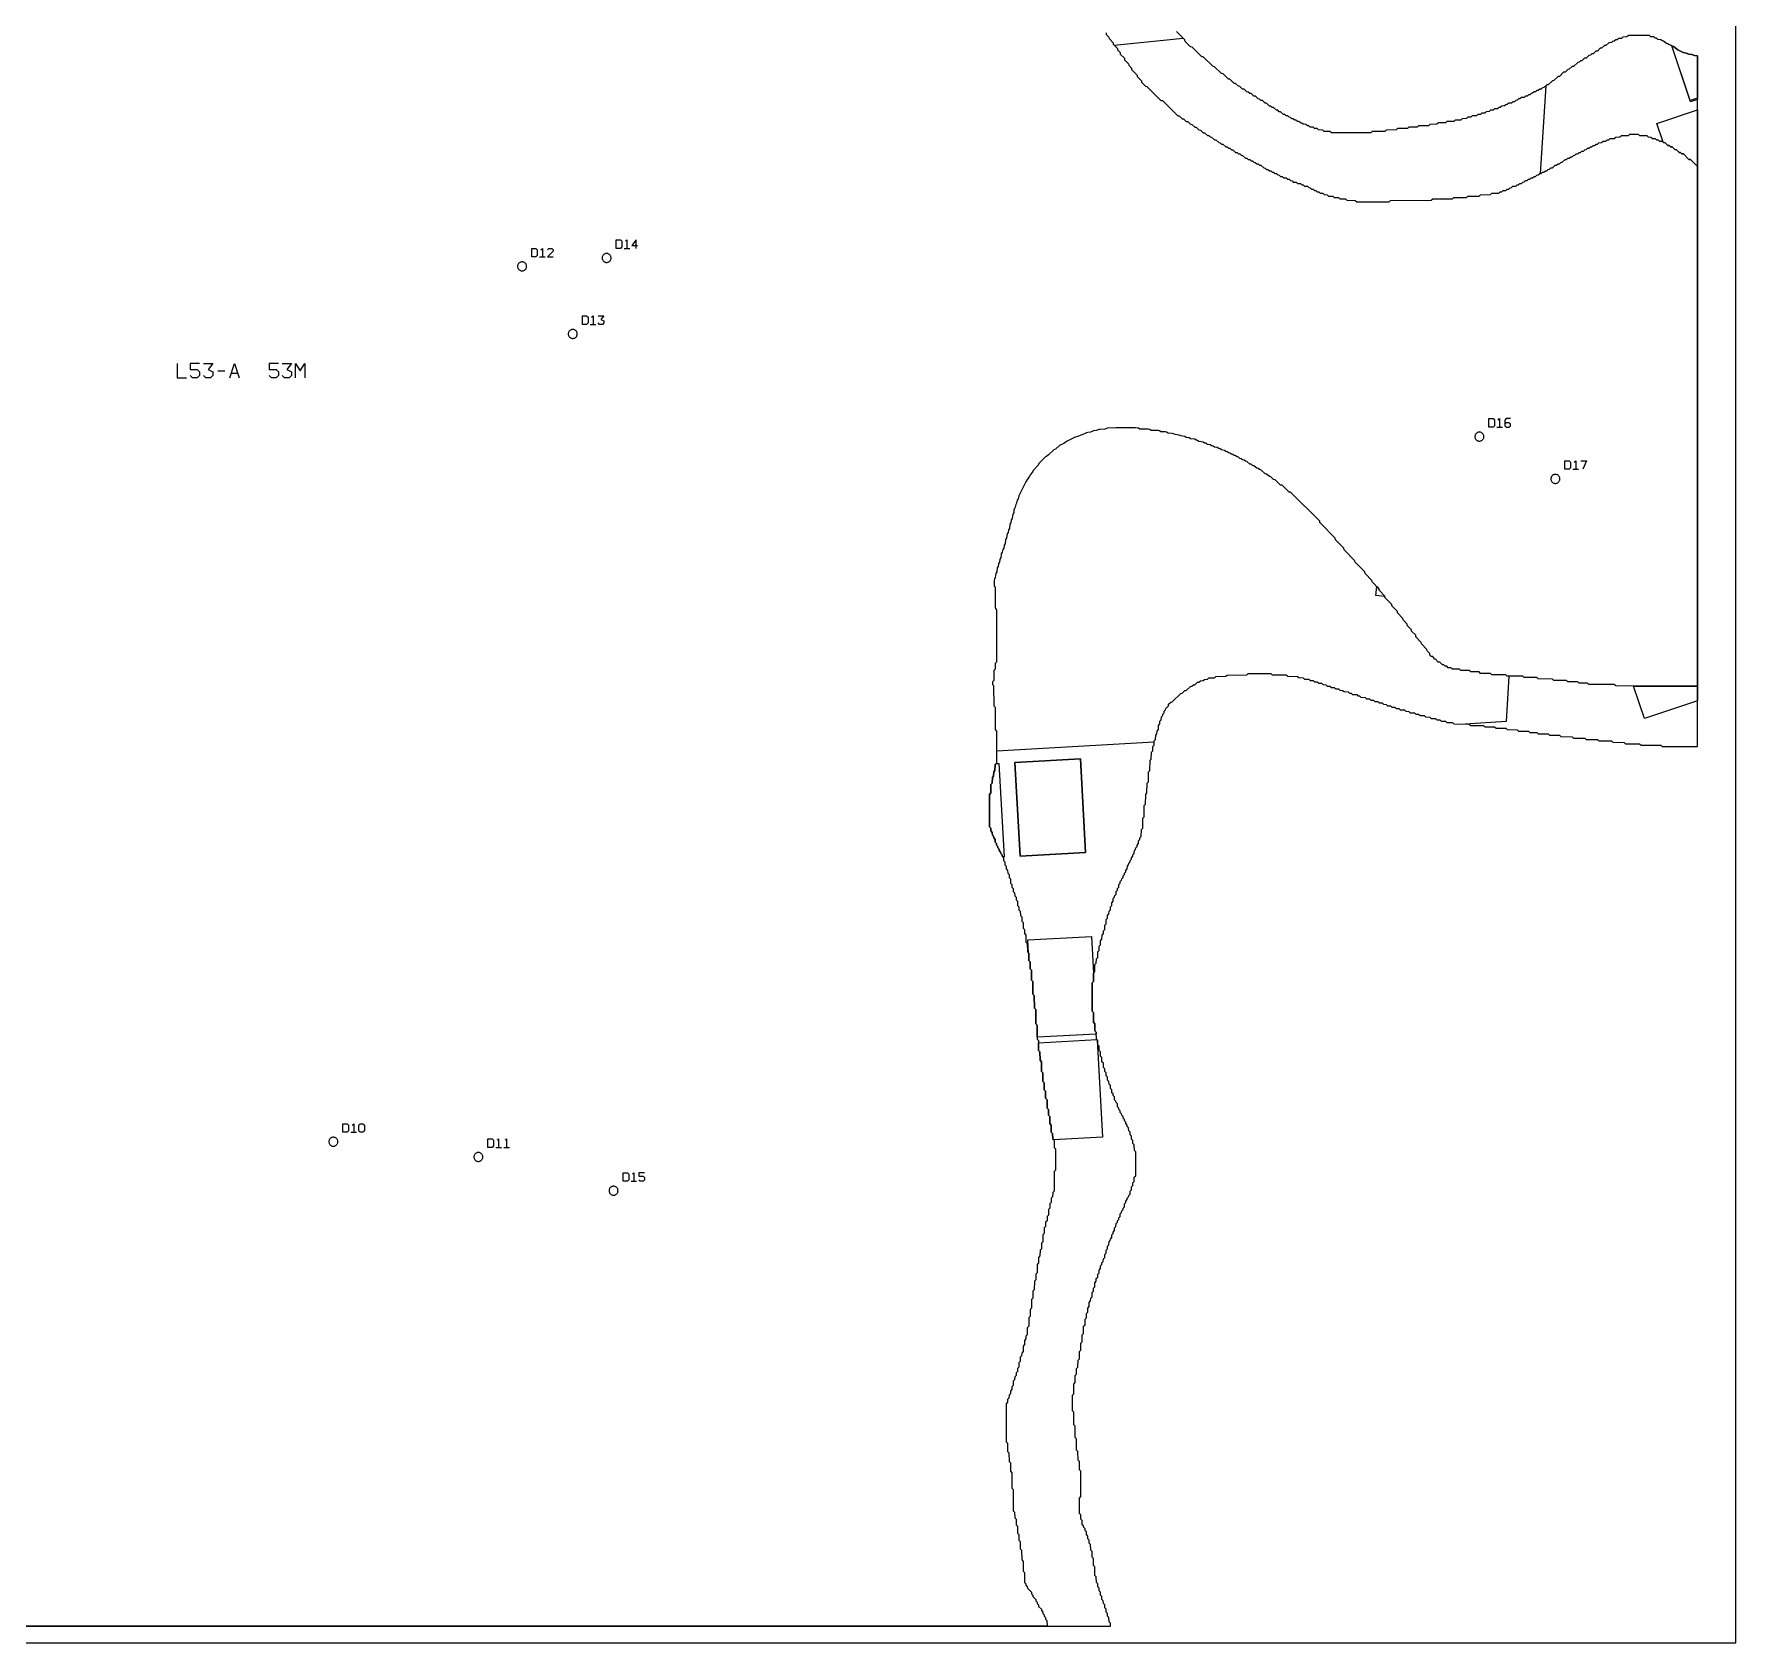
# Model space of a CAD drawing. Header units: millimetres. Extents: x 0 to 1219, y 0 to 1240.
# Drawn here: x 615 to 1219, y 0 to 572 of the extents above; entities that cross this region are included whole.
import ezdxf

# ---------------------------------------------------------------- set-up
doc = ezdxf.new("R2010")
doc.units = ezdxf.units.MM
for name, color, linetype in [('CUT_DOWEL_3.2', 2, 'Continuous'), ('CUT_OUTER', 1, 'Continuous'), ('CUT_SOCKET_BLDG', 4, 'Continuous'), ('ENGRAVE_BLDG_BOX', 5, 'Continuous'), ('ENGRAVE_BLDG_FOOTPRINT', 8, 'Continuous'), ('ENGRAVE_NEXT', 3, 'Continuous'), ('ENGRAVE_SITE_BOUNDARY', 6, 'Continuous'), ('ENGRAVE_TEXT', 2, 'Continuous'), ('SHEET_EDGE', 7, 'Continuous')]:
    doc.layers.add(name, color=color, linetype=linetype)

msp = doc.modelspace()

# ---------------------------------------------------------------- linework, layer by layer
at = {"layer": 'CUT_DOWEL_3.2'}
for points in [[(789.71, 489.07), (789.69, 489.28), (789.65, 489.48), (789.58, 489.68), (789.49, 489.87), (789.38, 490.04), (789.24, 490.2), (789.08, 490.34), (788.91, 490.45), (788.72, 490.55), (788.52, 490.61), (788.32, 490.65), (788.11, 490.67), (787.9, 490.65), (787.69, 490.61), (787.49, 490.55), (787.31, 490.45), (787.13, 490.34), (786.98, 490.2), (786.84, 490.04), (786.72, 489.87), (786.63, 489.68), (786.56, 489.48), (786.52, 489.28), (786.51, 489.07), (786.52, 488.86), (786.56, 488.65), (786.63, 488.46), (786.72, 488.27), (786.84, 488.09), (786.98, 487.94), (787.13, 487.8), (787.31, 487.68), (787.49, 487.59), (787.69, 487.52), (787.9, 487.48), (788.11, 487.47), (788.32, 487.48), (788.52, 487.52), (788.72, 487.59), (788.91, 487.68), (789.08, 487.8), (789.24, 487.94), (789.38, 488.09), (789.49, 488.27), (789.58, 488.46), (789.65, 488.65), (789.69, 488.86), (789.71, 489.07)], [(819.71, 492.07), (819.69, 492.28), (819.65, 492.48), (819.58, 492.68), (819.49, 492.87), (819.38, 493.04), (819.24, 493.2), (819.08, 493.34), (818.91, 493.45), (818.72, 493.55), (818.52, 493.61), (818.32, 493.65), (818.11, 493.67), (817.9, 493.65), (817.69, 493.61), (817.49, 493.55), (817.31, 493.45), (817.13, 493.34), (816.98, 493.2), (816.84, 493.04), (816.72, 492.87), (816.63, 492.68), (816.56, 492.48), (816.52, 492.28), (816.51, 492.07), (816.52, 491.86), (816.56, 491.65), (816.63, 491.46), (816.72, 491.27), (816.84, 491.09), (816.98, 490.94), (817.13, 490.8), (817.31, 490.68), (817.49, 490.59), (817.69, 490.52), (817.9, 490.48), (818.11, 490.47), (818.32, 490.48), (818.52, 490.52), (818.72, 490.59), (818.91, 490.68), (819.08, 490.8), (819.24, 490.94), (819.38, 491.09), (819.49, 491.27), (819.58, 491.46), (819.65, 491.65), (819.69, 491.86), (819.71, 492.07)], [(807.71, 465.07), (807.69, 465.28), (807.65, 465.48), (807.58, 465.68), (807.49, 465.87), (807.38, 466.04), (807.24, 466.2), (807.08, 466.34), (806.91, 466.45), (806.72, 466.55), (806.52, 466.61), (806.32, 466.65), (806.11, 466.67), (805.9, 466.65), (805.69, 466.61), (805.49, 466.55), (805.31, 466.45), (805.13, 466.34), (804.98, 466.2), (804.84, 466.04), (804.72, 465.87), (804.63, 465.68), (804.56, 465.48), (804.52, 465.28), (804.51, 465.07), (804.52, 464.86), (804.56, 464.65), (804.63, 464.46), (804.72, 464.27), (804.84, 464.09), (804.98, 463.94), (805.13, 463.8), (805.31, 463.68), (805.49, 463.59), (805.69, 463.52), (805.9, 463.48), (806.11, 463.47), (806.32, 463.48), (806.52, 463.52), (806.72, 463.59), (806.91, 463.68), (807.08, 463.8), (807.24, 463.94), (807.38, 464.09), (807.49, 464.27), (807.58, 464.46), (807.65, 464.65), (807.69, 464.86), (807.71, 465.07)], [(1129.68, 428.58), (1129.66, 428.79), (1129.62, 429), (1129.55, 429.19), (1129.46, 429.38), (1129.34, 429.56), (1129.21, 429.71), (1129.05, 429.85), (1128.88, 429.97), (1128.69, 430.06), (1128.49, 430.13), (1128.28, 430.17), (1128.08, 430.18), (1127.87, 430.17), (1127.66, 430.13), (1127.46, 430.06), (1127.28, 429.97), (1127.1, 429.85), (1126.94, 429.71), (1126.81, 429.56), (1126.69, 429.38), (1126.6, 429.19), (1126.53, 429), (1126.49, 428.79), (1126.48, 428.58), (1126.49, 428.37), (1126.53, 428.17), (1126.6, 427.97), (1126.69, 427.78), (1126.81, 427.61), (1126.94, 427.45), (1127.1, 427.31), (1127.28, 427.2), (1127.46, 427.1), (1127.66, 427.04), (1127.87, 426.99), (1128.08, 426.98), (1128.28, 426.99), (1128.49, 427.04), (1128.69, 427.1), (1128.88, 427.2), (1129.05, 427.31), (1129.21, 427.45), (1129.34, 427.61), (1129.46, 427.78), (1129.55, 427.97), (1129.62, 428.17), (1129.66, 428.37), (1129.68, 428.58)], [(1156.68, 413.58), (1156.66, 413.79), (1156.62, 414), (1156.55, 414.19), (1156.46, 414.38), (1156.34, 414.56), (1156.21, 414.71), (1156.05, 414.85), (1155.88, 414.97), (1155.69, 415.06), (1155.49, 415.13), (1155.28, 415.17), (1155.08, 415.18), (1154.87, 415.17), (1154.66, 415.13), (1154.46, 415.06), (1154.28, 414.97), (1154.1, 414.85), (1153.94, 414.71), (1153.81, 414.56), (1153.69, 414.38), (1153.6, 414.19), (1153.53, 414), (1153.49, 413.79), (1153.48, 413.58), (1153.49, 413.37), (1153.53, 413.17), (1153.6, 412.97), (1153.69, 412.78), (1153.81, 412.61), (1153.94, 412.45), (1154.1, 412.31), (1154.28, 412.2), (1154.46, 412.1), (1154.66, 412.04), (1154.87, 411.99), (1155.08, 411.98), (1155.28, 411.99), (1155.49, 412.04), (1155.69, 412.1), (1155.88, 412.2), (1156.05, 412.31), (1156.21, 412.45), (1156.34, 412.61), (1156.46, 412.78), (1156.55, 412.97), (1156.62, 413.17), (1156.66, 413.37), (1156.68, 413.58)], [(722.69, 178.09), (722.67, 178.3), (722.63, 178.5), (722.56, 178.7), (722.47, 178.89), (722.35, 179.06), (722.22, 179.22), (722.06, 179.36), (721.89, 179.47), (721.7, 179.57), (721.5, 179.63), (721.29, 179.67), (721.09, 179.69), (720.88, 179.67), (720.67, 179.63), (720.47, 179.57), (720.29, 179.47), (720.11, 179.36), (719.95, 179.22), (719.82, 179.06), (719.7, 178.89), (719.61, 178.7), (719.54, 178.5), (719.5, 178.3), (719.49, 178.09), (719.5, 177.88), (719.54, 177.67), (719.61, 177.48), (719.7, 177.29), (719.82, 177.11), (719.95, 176.96), (720.11, 176.82), (720.29, 176.7), (720.47, 176.61), (720.67, 176.54), (720.88, 176.5), (721.09, 176.49), (721.29, 176.5), (721.5, 176.54), (721.7, 176.61), (721.89, 176.7), (722.06, 176.82), (722.22, 176.96), (722.35, 177.11), (722.47, 177.29), (722.56, 177.48), (722.63, 177.67), (722.67, 177.88), (722.69, 178.09)], [(774.18, 172.68), (774.16, 172.89), (774.12, 173.1), (774.06, 173.3), (773.96, 173.48), (773.85, 173.66), (773.71, 173.81), (773.55, 173.95), (773.38, 174.07), (773.19, 174.16), (772.99, 174.23), (772.79, 174.27), (772.58, 174.28), (772.37, 174.27), (772.16, 174.23), (771.97, 174.16), (771.78, 174.07), (771.6, 173.95), (771.45, 173.81), (771.31, 173.66), (771.19, 173.48), (771.1, 173.3), (771.03, 173.1), (770.99, 172.89), (770.98, 172.68), (770.99, 172.47), (771.03, 172.27), (771.1, 172.07), (771.19, 171.88), (771.31, 171.71), (771.45, 171.55), (771.6, 171.41), (771.78, 171.3), (771.97, 171.2), (772.16, 171.14), (772.37, 171.1), (772.58, 171.08), (772.79, 171.1), (772.99, 171.14), (773.19, 171.2), (773.38, 171.3), (773.55, 171.41), (773.71, 171.55), (773.85, 171.71), (773.96, 171.88), (774.06, 172.07), (774.12, 172.27), (774.16, 172.47), (774.18, 172.68)], [(822.18, 160.68), (822.16, 160.89), (822.12, 161.1), (822.06, 161.3), (821.96, 161.48), (821.85, 161.66), (821.71, 161.81), (821.55, 161.95), (821.38, 162.07), (821.19, 162.16), (820.99, 162.23), (820.79, 162.27), (820.58, 162.28), (820.37, 162.27), (820.16, 162.23), (819.97, 162.16), (819.78, 162.07), (819.6, 161.95), (819.45, 161.81), (819.31, 161.66), (819.19, 161.48), (819.1, 161.3), (819.03, 161.1), (818.99, 160.89), (818.98, 160.68), (818.99, 160.47), (819.03, 160.27), (819.1, 160.07), (819.19, 159.88), (819.31, 159.71), (819.45, 159.55), (819.6, 159.41), (819.78, 159.3), (819.97, 159.2), (820.16, 159.14), (820.37, 159.1), (820.58, 159.08), (820.79, 159.1), (820.99, 159.14), (821.19, 159.2), (821.38, 159.3), (821.55, 159.41), (821.71, 159.55), (821.85, 159.71), (821.96, 159.88), (822.06, 160.07), (822.12, 160.27), (822.16, 160.47), (822.18, 160.68)]]:
    msp.add_lwpolyline(points, close=True, dxfattribs=at)
at = {"layer": 'CUT_OUTER'}
msp.add_lwpolyline([(6, 6), (997.05, 6), (997.03, 7), (996.55, 7.5), (996.52, 9), (996.04, 9.5), (996.02, 10.5), (995.54, 11), (995.52, 12), (995.04, 12.5), (995.02, 13.5), (994.54, 14), (994.52, 15), (994.04, 15.5), (994.02, 16.5), (993.54, 17), (993.52, 18), (993.04, 18.5), (993.02, 19.5), (992.55, 20), (992.52, 21), (992.05, 21.5), (992.02, 23.5), (991.55, 24), (991.52, 27), (991.04, 27.5), (991.02, 30), (990.54, 30.5), (990.52, 32.5), (990.04, 33), (990.02, 35), (989.54, 35.5), (989.52, 36.5), (989.04, 37), (989.02, 38), (988.54, 38.5), (988.52, 39.5), (988.04, 40), (988.03, 40.5), (987.55, 41), (987.5, 41.56), (987.05, 42), (987.03, 43.5), (986.55, 44), (986.53, 45.5), (986.06, 46), (986.05, 51.5), (986.52, 52), (986.52, 61), (986.04, 61.5), (986.02, 64.5), (985.54, 65), (985.52, 68), (985.05, 68.5), (985.02, 72.5), (984.54, 73), (984.52, 77), (984.05, 77.5), (984.02, 82), (983.55, 82.5), (983.55, 88), (984.02, 88.5), (984.05, 92), (984.52, 92.5), (984.54, 95), (985.02, 95.5), (985.04, 97.5), (985.52, 98), (985.54, 100.5), (986.02, 101), (986.04, 103.5), (986.52, 104), (986.54, 106.5), (987.02, 107), (987.04, 109.5), (987.52, 110), (987.54, 112.5), (988.02, 113), (988.04, 115), (988.52, 115.5), (988.54, 117), (989.02, 117.5), (989.04, 119), (989.52, 119.5), (989.54, 121), (990.02, 121.5), (990.04, 122.5), (990.52, 123), (990.54, 124.5), (991.02, 125), (991.04, 126), (991.52, 126.5), (991.54, 128), (992.02, 128.5), (992.04, 129.5), (992.52, 130), (992.54, 131), (993.02, 131.5), (993.04, 132.5), (993.52, 133), (993.54, 134), (994, 134.46), (994.04, 135), (994.52, 135.5), (994.54, 136.5), (995.02, 137), (995.04, 138), (995.52, 138.5), (995.54, 139.5), (996.02, 140), (996.04, 141), (996.52, 141.5), (996.54, 142.5), (997, 142.96), (997.04, 143.5), (997.52, 144), (997.54, 145), (998, 145.46), (998.04, 146), (998.52, 146.5), (998.54, 147.5), (999.02, 148), (999.04, 149), (999.5, 149.46), (999.54, 150), (1000.02, 150.5), (1000.04, 151), (1000.52, 151.5), (1000.54, 152.5), (1001, 152.96), (1001.04, 153.5), (1001.52, 154), (1001.54, 154.5), (1002.02, 155), (1002.04, 156), (1002.5, 156.46), (1002.54, 157), (1003.02, 157.5), (1003.04, 158), (1003.52, 158.5), (1003.53, 159), (1004.02, 159.5), (1004.04, 160.5), (1004.52, 161), (1004.54, 162), (1005.02, 162.5), (1005.03, 163.5), (1005.52, 164), (1005.53, 165.5), (1006.02, 166), (1006.02, 174.5), (1005.54, 175), (1005.52, 177), (1005.04, 177.5), (1005.02, 178.5), (1004.54, 179), (1004.52, 180), (1004.04, 180.5), (1004.02, 181.5), (1003.54, 182), (1003.52, 183), (1003.04, 183.5), (1003.02, 184), (1002.54, 184.5), (1002.52, 185), (1002.04, 185.5), (1002.03, 186), (1001.54, 186.5), (1001.53, 187), (1001.04, 187.5), (1001.03, 188), (1000.55, 188.5), (1000.53, 189), (1000.05, 189.5), (1000, 190.05), (999.55, 190.5), (999.53, 191.5), (999.05, 192), (999, 192.55), (998.55, 193), (998.53, 194), (998.05, 194.5), (998, 195.05), (997.55, 195.5), (997.53, 196.5), (997.05, 197), (997.03, 198), (996.55, 198.5), (996.53, 199.5), (996.05, 200), (996.03, 201), (995.55, 201.5), (995.53, 202.5), (995.05, 203), (995.03, 204), (994.55, 204.5), (994.53, 206), (994.05, 206.5), (994.03, 208), (993.55, 208.5), (993.53, 210), (993.05, 210.5), (993.03, 212), (992.55, 212.5), (992.53, 214), (992.06, 214.5), (992.03, 217), (991.55, 217.5), (991.53, 220), (991.06, 220.5), (991.03, 224), (990.56, 224.5), (990.56, 234.5), (991.03, 235), (991.06, 238), (991.53, 238.5), (991.56, 241), (992.03, 241.5), (992.05, 243), (992.53, 243.5), (992.56, 245.5), (993.03, 246), (993.05, 247.5), (993.53, 248), (993.55, 249.5), (994.03, 250), (994.06, 251.5), (994.53, 252), (994.55, 253), (995.03, 253.5), (995.06, 255), (995.53, 255.5), (995.56, 257), (996.03, 257.5), (996.06, 258.5), (996.53, 259), (996.56, 260), (997.03, 260.5), (997.06, 261.5), (997.53, 262), (997.56, 263), (998.03, 263.5), (998.06, 264.5), (998.5, 264.94), (998.55, 265.5), (999.03, 266), (999.06, 267), (999.5, 267.44), (999.55, 268), (1000.03, 268.5), (1000.06, 269.5), (1000.5, 269.94), (1000.55, 270.5), (1001.03, 271), (1001.05, 271.5), (1001.53, 272), (1001.55, 272.5), (1002.03, 273), (1002.05, 273.5), (1002.53, 274), (1002.55, 274.5), (1003.03, 275), (1003.06, 276), (1003.5, 276.45), (1003.55, 277), (1004.03, 277.5), (1004.05, 278), (1004.53, 278.5), (1004.55, 279), (1005.03, 279.5), (1005.05, 280), (1005.53, 280.5), (1005.55, 281.5), (1006, 281.95), (1006.05, 282.5), (1006.53, 283), (1006.54, 283.5), (1007.03, 284), (1007.05, 285), (1007.5, 285.45), (1007.54, 286), (1008.02, 286.5), (1008.05, 289), (1008.52, 289.5), (1008.56, 293), (1009.03, 293.5), (1009.07, 297.5), (1009.53, 298), (1009.57, 301.5), (1010.03, 302), (1010.08, 305.5), (1010.54, 306), (1010.59, 309.5), (1011.04, 310), (1011.1, 313.5), (1011.55, 314), (1011.61, 316.5), (1012.05, 317), (1012.11, 318.5), (1012.56, 319), (1012.62, 320.5), (1013.06, 321), (1013.13, 322.5), (1013.57, 323), (1013.62, 324), (1014.07, 324.5), (1014.14, 326), (1014.58, 326.5), (1014.65, 327.5), (1015.08, 328), (1015.17, 329), (1015.6, 329.5), (1015.66, 330), (1016.1, 330.5), (1016.17, 331), (1016.61, 331.5), (1016.69, 332), (1017.62, 333), (1017.71, 333.5), (1018.5, 334.3), (1019, 334.39), (1019.13, 334.5), (1022, 337.33), (1022.5, 337.4), (1023.5, 338.34), (1024, 338.41), (1025.5, 339.83), (1026, 339.9), (1026.5, 340.35), (1027, 340.41), (1028, 341.32), (1028.5, 341.4), (1029, 341.82), (1030, 341.91), (1030.5, 342.34), (1031.5, 342.42), (1032, 342.84), (1034, 342.93), (1034.5, 343.35), (1038, 343.44), (1038.5, 343.87), (1045.5, 343.95), (1046, 344.39), (1046.5, 344.42), (1054, 344.41), (1054.5, 343.96), (1059.5, 343.92), (1060, 343.46), (1063.5, 343.42), (1064, 342.96), (1065.5, 342.93), (1066, 342.46), (1067.5, 342.43), (1068, 341.96), (1069, 341.93), (1069.5, 341.47), (1070.5, 341.44), (1071, 340.97), (1072, 340.94), (1072.5, 340.47), (1073.5, 340.44), (1074, 339.97), (1075, 339.95), (1075.5, 339.47), (1076.5, 339.45), (1077, 338.97), (1078, 338.95), (1078.5, 338.48), (1079.5, 338.45), (1080, 337.98), (1081.5, 337.95), (1081.95, 337.5), (1082.5, 337.46), (1083, 336.98), (1084.5, 336.95), (1084.95, 336.5), (1085.5, 336.46), (1086, 335.98), (1087.5, 335.96), (1088, 335.48), (1089, 335.46), (1089.5, 334.98), (1090.5, 334.96), (1091, 334.48), (1092, 334.46), (1092.5, 333.98), (1093.5, 333.97), (1094, 333.48), (1095, 333.47), (1095.5, 332.98), (1096.5, 332.97), (1097, 332.48), (1098, 332.47), (1098.5, 331.99), (1099.5, 331.97), (1100, 331.49), (1101.5, 331.47), (1102, 330.99), (1103, 330.97), (1103.5, 330.49), (1105, 330.47), (1105.5, 329.99), (1106.5, 329.97), (1107, 329.49), (1108.5, 329.47), (1109, 328.99), (1110.5, 328.97), (1111, 328.49), (1112.5, 328.47), (1113, 327.99), (1114, 327.98), (1114.5, 327.49), (1116, 327.48), (1116.5, 326.99), (1118.5, 326.98), (1119, 326.49), (1124.5, 326.47), (1125, 325.99), (1129.5, 325.97), (1130, 325.49), (1133.5, 325.47), (1134, 324.99), (1137.5, 324.97), (1138, 324.49), (1141.5, 324.47), (1142, 323.99), (1145.5, 323.97), (1146, 323.49), (1148.5, 323.47), (1149, 322.99), (1152.5, 322.97), (1153, 322.49), (1156.5, 322.47), (1157, 321.99), (1161, 321.97), (1161.5, 321.49), (1165.5, 321.47), (1166, 320.99), (1170, 320.97), (1170.5, 320.49), (1175, 320.47), (1175.5, 319.99), (1179.5, 319.97), (1180, 319.49), (1185, 319.47), (1185.5, 318.99), (1192.5, 318.97), (1193, 318.49), (1205.5, 318.48), (1205.5, 563.93), (1204.5, 564.03), (1203.5, 564.35), (1202.5, 564.48), (1201.5, 564.84), (1200.5, 565.09), (1198.5, 566.03), (1197, 567.21), (1196.5, 567.33), (1196, 567.7), (1195.5, 567.81), (1195, 568.19), (1194.5, 568.3), (1193.5, 569.14), (1193, 569.21), (1192.5, 569.61), (1191.5, 569.71), (1191, 570.11), (1190.5, 570.17), (1190, 570.59), (1189, 570.65), (1188.5, 571.07), (1181, 571.05), (1180.5, 570.6), (1179, 570.55), (1178.5, 570.09), (1177.5, 570.05), (1177, 569.58), (1176.5, 569.55), (1176, 569.09), (1175.41, 569), (1175, 568.59), (1174, 568.54), (1173, 567.59), (1172.5, 567.55), (1171.5, 566.59), (1171, 566.55), (1170, 565.59), (1169.43, 565.5), (1168.5, 564.59), (1168, 564.56), (1167.5, 564.08), (1167, 564.05), (1166, 563.09), (1165.43, 563), (1164.5, 562.09), (1164, 562.05), (1163.5, 561.58), (1163, 561.55), (1161.5, 560.09), (1161, 560.05), (1160, 559.08), (1159.5, 559.05), (1158.5, 558.08), (1158, 558.05), (1156.5, 556.58), (1156, 556.55), (1154.5, 555.08), (1154, 555.05), (1152.5, 553.59), (1152, 553.55), (1151, 552.59), (1150.5, 552.55), (1150, 552.08), (1149.5, 552.05), (1149, 551.58), (1148.5, 551.55), (1148, 551.08), (1147.5, 551.05), (1147, 550.57), (1146.5, 550.55), (1146, 550.07), (1145.5, 550.05), (1145, 549.57), (1144.5, 549.55), (1144, 549.08), (1143, 549.04), (1142.5, 548.57), (1142, 548.54), (1141.5, 548.07), (1141, 548.04), (1140.5, 547.57), (1139.93, 547.5), (1139.5, 547.07), (1138.5, 547.04), (1138, 546.56), (1137.43, 546.5), (1137, 546.07), (1136, 546.04), (1135.5, 545.56), (1134.93, 545.5), (1134.5, 545.07), (1133.5, 545.04), (1133, 544.56), (1132, 544.53), (1131.5, 544.06), (1130.5, 544.03), (1130, 543.56), (1129, 543.53), (1128.5, 543.06), (1127.5, 543.03), (1127, 542.56), (1125.5, 542.53), (1125, 542.06), (1124, 542.03), (1123.5, 541.56), (1122, 541.53), (1121.5, 541.06), (1119.5, 541.03), (1119, 540.56), (1116.5, 540.53), (1116, 540.05), (1113.5, 540.02), (1113, 539.55), (1110.5, 539.52), (1110, 539.05), (1106.5, 539.02), (1106, 538.55), (1103, 538.52), (1102.5, 538.05), (1099, 538.02), (1098.5, 537.54), (1095, 537.52), (1094.5, 537.04), (1090, 537.02), (1089.5, 536.54), (1075.5, 536.54), (1075, 537.02), (1073, 537.04), (1072.5, 537.52), (1071, 537.54), (1070.5, 538.02), (1069.5, 538.04), (1069, 538.52), (1068, 538.54), (1067.54, 539), (1067, 539.04), (1066.5, 539.52), (1065.5, 539.54), (1065.04, 540), (1064.5, 540.04), (1064, 540.52), (1063.5, 540.54), (1063, 541.02), (1062.5, 541.04), (1062, 541.52), (1061.5, 541.53), (1061, 542.02), (1060.5, 542.03), (1060, 542.52), (1059.5, 542.54), (1059, 543.02), (1058.5, 543.04), (1057.5, 544.02), (1057, 544.03), (1056.5, 544.52), (1056, 544.54), (1055, 545.52), (1054.5, 545.53), (1054, 546.02), (1053.5, 546.04), (1052.53, 547), (1052, 547.04), (1051, 548.02), (1050.5, 548.03), (1050, 548.52), (1049.5, 548.54), (1048.53, 549.5), (1048, 549.54), (1047, 550.52), (1046.5, 550.53), (1046, 551.02), (1045.5, 551.04), (1044.5, 552.02), (1044, 552.04), (1043, 553.02), (1042.5, 553.04), (1041.5, 554.03), (1041, 554.04), (1039.5, 555.53), (1039, 555.54), (1037.03, 557.5), (1036.5, 557.55), (1034.03, 560), (1033.5, 560.05), (1030.04, 563.5), (1029.5, 563.55), (1026.04, 567), (1025.5, 567.06), (1023.56, 569), (1023.5, 569.55), (1020.57, 572.5)], dxfattribs=at)
at = {"layer": 'CUT_SOCKET_BLDG'}
msp.add_lwpolyline([(963.14, 312.77), (964.98, 279.58), (988.22, 280.87), (986.38, 314.06), (963.14, 312.77)], close=True, dxfattribs=at)
at = {"layer": 'ENGRAVE_BLDG_BOX'}
for points in [[(1203.11, 547.52), (1196.37, 567.43), (1196.5, 567.33), (1197, 567.21), (1198.5, 566.03), (1200.5, 565.09), (1201.5, 564.84), (1202.5, 564.48), (1203.5, 564.35), (1204.5, 564.03), (1205.5, 563.93), (1205.5, 548.33), (1203.11, 547.52)], [(1191.13, 539.82), (1205.5, 544.69), (1205.5, 524.59), (1203.06, 527), (1202.5, 527.08), (1200.55, 529), (1200, 529.06), (1199.5, 529.54), (1199, 529.57), (1198.05, 530.5), (1197.5, 530.56), (1196.5, 531.53), (1196, 531.55), (1195.5, 532.03), (1195, 532.06), (1194.04, 533), (1193.5, 533.04), (1193.4, 533.15), (1191.13, 539.82)], [(1091.31, 372.13), (1091.63, 375.3), (1092.42, 374.5), (1092.46, 374), (1094.43, 372), (1094.45, 371.81), (1091.31, 372.13)], [(1186.73, 328.41), (1182.81, 339.98), (1205.5, 339.98), (1205.5, 334.77), (1186.73, 328.41)], [(957.43, 312.45), (959.28, 279.27), (958.82, 279.24), (958.57, 279.5), (958.55, 280), (958.08, 280.5), (958.05, 281), (957.58, 281.5), (957.55, 282), (957.09, 282.5), (957.06, 283), (956.6, 283.5), (956.56, 284), (956.11, 284.5), (956.06, 285.5), (955.6, 286), (955.5, 286.62), (955.12, 287), (955.06, 288), (954.62, 288.5), (954.57, 289.5), (954.14, 290), (954.1, 290.5), (954.12, 301.5), (954.56, 302), (954.61, 305), (955.05, 305.5), (955.11, 307.5), (955.55, 308), (955.6, 309.5), (956.05, 310), (956.09, 312), (956.45, 312.4), (957.43, 312.45)], [(986.38, 314.06), (988.22, 280.87), (964.98, 279.58), (963.14, 312.77), (986.38, 314.06)], [(967.66, 249.78), (990.35, 251.04), (991.08, 238.02), (991.06, 238), (991.03, 235), (990.56, 234.5), (990.56, 224.5), (991.03, 224), (991.06, 220.5), (991.53, 220), (991.55, 217.5), (992.03, 217), (992.03, 216.34), (971.04, 215.17), (971.02, 219.5), (970.54, 220), (970.52, 225), (970.04, 225.5), (970.02, 230), (969.54, 230.5), (969.52, 235), (969.04, 235.5), (969.02, 239), (968.54, 239.5), (968.52, 242), (968.07, 242.47), (968.04, 243.06), (968.02, 245), (967.92, 245.1), (967.66, 249.78)], [(994.28, 179.7), (976.8, 178.73), (976.54, 179), (976.52, 181), (976.04, 181.5), (976.02, 184), (975.54, 184.5), (975.52, 187), (975.04, 187.5), (975.02, 189.5), (974.54, 190), (974.52, 193), (974.04, 193.5), (974.02, 196), (973.54, 196.5), (973.52, 199), (973.04, 199.5), (973.02, 202.5), (972.54, 203), (972.52, 206.5), (972.04, 207), (972.02, 210), (971.54, 210.5), (971.52, 213.23), (992.17, 214.38), (992.36, 214.18), (994.28, 179.7)]]:
    msp.add_lwpolyline(points, close=True, dxfattribs=at)
at = {"layer": 'ENGRAVE_BLDG_FOOTPRINT'}
for points in [[(1202.94, 548.02), (1196.37, 567.43), (1196.5, 567.33), (1197, 567.21), (1198.5, 566.03), (1200.5, 565.09), (1201.5, 564.84), (1202.5, 564.48), (1203.5, 564.35), (1204.5, 564.03), (1205.5, 563.93), (1205.5, 548.83), (1202.94, 548.02)], [(1191.13, 539.82), (1205.5, 544.69), (1205.5, 524.59), (1203.06, 527), (1202.5, 527.08), (1200.55, 529), (1200, 529.06), (1199.5, 529.54), (1199, 529.57), (1198.05, 530.5), (1197.5, 530.56), (1196.5, 531.53), (1196, 531.55), (1195.5, 532.03), (1195, 532.06), (1194.04, 533), (1193.5, 533.04), (1193.4, 533.15), (1191.13, 539.82)], [(1091.31, 372.13), (1091.63, 375.3), (1092.42, 374.5), (1092.46, 374), (1094.43, 372), (1094.45, 371.81), (1091.31, 372.13)], [(1186.73, 328.41), (1182.81, 339.98), (1205.5, 339.98), (1205.5, 334.77), (1186.73, 328.41)], [(957.43, 312.45), (959.28, 279.27), (958.82, 279.24), (958.57, 279.5), (958.55, 280), (958.08, 280.5), (958.05, 281), (957.58, 281.5), (957.55, 282), (957.09, 282.5), (957.06, 283), (956.6, 283.5), (956.56, 284), (956.11, 284.5), (956.06, 285.5), (955.6, 286), (955.5, 286.62), (955.12, 287), (955.06, 288), (954.62, 288.5), (954.57, 289.5), (954.14, 290), (954.1, 290.5), (954.12, 301.5), (954.56, 302), (954.61, 305), (955.05, 305.5), (955.11, 307.5), (955.55, 308), (955.6, 309.5), (956.05, 310), (956.09, 312), (956.45, 312.4), (957.43, 312.45)], [(986.38, 314.06), (988.22, 280.87), (964.98, 279.58), (963.14, 312.77), (986.38, 314.06)], [(967.66, 249.78), (990.35, 251.04), (991.08, 238.02), (991.06, 238), (991.03, 235), (990.56, 234.5), (990.56, 224.5), (991.03, 224), (991.06, 220.5), (991.53, 220), (991.55, 217.5), (992.03, 217), (992.03, 216.34), (971.04, 215.17), (971.02, 219.5), (970.54, 220), (970.52, 225), (970.04, 225.5), (970.02, 230), (969.54, 230.5), (969.52, 235), (969.04, 235.5), (969.02, 239), (968.54, 239.5), (968.52, 242), (968.07, 242.47), (968.04, 243.06), (968.02, 245), (967.92, 245.1), (967.66, 249.78)], [(994.28, 179.7), (976.8, 178.73), (976.54, 179), (976.52, 181), (976.04, 181.5), (976.02, 184), (975.54, 184.5), (975.52, 187), (975.04, 187.5), (975.02, 189.5), (974.54, 190), (974.52, 193), (974.04, 193.5), (974.02, 196), (973.54, 196.5), (973.52, 199), (973.04, 199.5), (973.02, 202.5), (972.54, 203), (972.52, 206.5), (972.04, 207), (972.02, 210), (971.54, 210.5), (971.52, 213.23), (992.17, 214.38), (992.36, 214.18), (994.28, 179.7)]]:
    msp.add_lwpolyline(points, close=True, dxfattribs=at)
at = {"layer": 'ENGRAVE_NEXT'}
msp.add_lwpolyline([(995.52, 572), (995.54, 571.5), (996.52, 570.5), (996.54, 570), (998, 568.53), (998.04, 568), (999.52, 566.5), (999.54, 566), (1000.52, 565), (1000.54, 564.5), (1002.02, 563), (1002.04, 562.5), (1003.52, 561), (1003.54, 560.5), (1004.52, 559.5), (1004.54, 559), (1006.5, 557.03), (1006.54, 556.5), (1008.03, 555), (1008.05, 554.5), (1009.5, 553.05), (1010.03, 553), (1015, 548.04), (1015.53, 548), (1021, 542.54), (1021.5, 542.53), (1022.5, 541.54), (1023, 541.52), (1024, 540.54), (1024.5, 540.52), (1025.5, 539.54), (1026, 539.52), (1027, 538.54), (1027.5, 538.52), (1028.5, 537.54), (1029, 537.52), (1030, 536.54), (1030.5, 536.52), (1031.5, 535.54), (1032, 535.52), (1032.5, 535.04), (1033, 535.02), (1034, 534.04), (1034.53, 534), (1035.5, 533.04), (1036, 533.02), (1036.5, 532.54), (1037, 532.52), (1038, 531.54), (1038.5, 531.52), (1039, 531.04), (1039.5, 531.02), (1040, 530.53), (1040.5, 530.52), (1041.5, 529.54), (1042, 529.52), (1042.5, 529.04), (1043, 529.02), (1043.5, 528.53), (1044, 528.52), (1045, 527.54), (1045.5, 527.52), (1046, 527.04), (1046.5, 527.02), (1047, 526.54), (1047.5, 526.52), (1048, 526.04), (1048.5, 526.02), (1049, 525.53), (1049.5, 525.52), (1050, 525.03), (1050.5, 525.02), (1051.5, 524.04), (1052, 524.02), (1052.5, 523.54), (1053, 523.52), (1053.5, 523.04), (1054, 523.02), (1054.5, 522.54), (1055, 522.52), (1055.5, 522.04), (1056, 522.02), (1056.5, 521.54), (1057, 521.52), (1057.5, 521.04), (1058.04, 521), (1058.5, 520.54), (1059.5, 520.52), (1060, 520.04), (1060.5, 520.02), (1061, 519.54), (1061.54, 519.5), (1062, 519.04), (1063, 519.02), (1063.5, 518.54), (1064.5, 518.52), (1065, 518.04), (1065.54, 518), (1066, 517.54), (1067, 517.52), (1067.5, 517.04), (1068, 517.02), (1068.5, 516.54), (1069, 516.53), (1069.5, 516.04), (1070, 516.03), (1070.5, 515.54), (1071.05, 515.5), (1071.5, 515.05), (1072.5, 515.03), (1073, 514.55), (1074, 514.53), (1074.5, 514.05), (1076, 514.03), (1076.5, 513.55), (1078, 513.53), (1078.5, 513.05), (1080.5, 513.03), (1081, 512.55), (1084, 512.53), (1084.5, 512.05), (1096, 512.05), (1096.5, 512.52), (1111, 512.55), (1111.5, 513.02), (1118.5, 513.05), (1119, 513.53), (1123.5, 513.55), (1124, 514.03), (1128, 514.06), (1128.5, 514.53), (1132, 514.56), (1132.5, 515.03), (1135, 515.07), (1135.43, 515.5), (1136, 515.56), (1136.5, 516.03), (1137.5, 516.06), (1137.94, 516.5), (1138.5, 516.56), (1139, 517.03), (1139.5, 517.05), (1140, 517.53), (1141, 517.56), (1141.44, 518), (1142, 518.05), (1142.5, 518.53), (1143, 518.55), (1143.5, 519.03), (1144, 519.05), (1144.5, 519.53), (1145, 519.55), (1145.5, 520.03), (1146, 520.05), (1146.5, 520.53), (1147, 520.55), (1147.5, 521.03), (1148, 521.05), (1148.5, 521.53), (1149, 521.55), (1149.5, 522.03), (1150, 522.05), (1150.5, 522.53), (1151, 522.55), (1151.5, 523.03), (1152, 523.05), (1152.5, 523.53), (1153, 523.55), (1153.5, 524.03), (1154, 524.05), (1155, 525.03), (1155.5, 525.04), (1156, 525.53), (1156.5, 525.55), (1157, 526.03), (1157.5, 526.05), (1158.5, 527.03), (1159, 527.04), (1159.5, 527.53), (1160, 527.54), (1160.5, 528.03), (1161, 528.04), (1161.46, 528.5), (1162, 528.54), (1162.5, 529.03), (1163, 529.04), (1163.5, 529.53), (1164, 529.54), (1164.5, 530.03), (1165, 530.04), (1165.5, 530.53), (1166, 530.54), (1166.5, 531.03), (1167, 531.04), (1167.5, 531.53), (1168, 531.54), (1168.5, 532.03), (1169, 532.04), (1169.5, 532.53), (1170, 532.54), (1170.5, 533.02), (1171.5, 533.04), (1172, 533.52), (1173, 533.54), (1173.46, 534), (1174, 534.04), (1174.5, 534.52), (1176, 534.54), (1176.5, 535.02), (1178, 535.04), (1178.5, 535.52), (1181, 535.54), (1181.5, 536.02), (1184.5, 536.02), (1185, 535.54), (1187.5, 535.52), (1188, 535.04), (1189, 535.02), (1189.5, 534.54), (1190.5, 534.52), (1191, 534.04), (1191.55, 534), (1192, 533.55), (1193, 533.53), (1193.5, 533.04), (1194.04, 533), (1195, 532.06), (1195.5, 532.03), (1196, 531.55), (1196.5, 531.53), (1197.5, 530.56), (1198.05, 530.5), (1199, 529.57), (1199.5, 529.54), (1200, 529.06), (1200.55, 529), (1202.5, 527.08), (1203.06, 527), (1205.5, 524.59), (1205.5, 339.98), (1176.5, 339.99), (1176.5, 339.99), (1176, 340.47), (1167, 340.49), (1166.5, 340.97), (1163.5, 340.99), (1163, 341.47), (1159.5, 341.49), (1159, 341.97), (1154.5, 341.99), (1154, 342.47), (1149, 342.49), (1148.5, 342.97), (1144, 342.99), (1143.5, 343.47), (1138, 343.49), (1137.5, 343.97), (1132.5, 343.99), (1132, 344.47), (1128.5, 344.49), (1128, 344.97), (1125, 344.99), (1124.5, 345.47), (1121.5, 345.49), (1121, 345.97), (1118.5, 345.99), (1118, 346.48), (1117, 346.49), (1116.5, 346.98), (1115.98, 347), (1115.5, 347.48), (1115, 347.49), (1114, 348.47), (1113.48, 348.5), (1112.5, 349.47), (1112, 349.49), (1111.96, 350), (1111.5, 350.47), (1111, 350.48), (1110.5, 350.98), (1110.47, 351.5), (1109.48, 352.5), (1109.46, 353), (1107.5, 354.97), (1107.46, 355.5), (1105.47, 357.5), (1105.45, 358), (1103.97, 359.5), (1103.95, 360), (1102.47, 361.5), (1102.44, 362), (1100.97, 363.5), (1100.94, 364), (1099, 365.96), (1098.94, 366.5), (1096.96, 368.5), (1096.93, 369), (1094.5, 371.45), (1094.43, 372), (1092.46, 374), (1092.42, 374.5), (1090, 376.94), (1089.92, 377.5), (1087.5, 379.94), (1087.41, 380.5), (1084, 383.93), (1083.9, 384.5), (1080, 388.42), (1079.89, 389), (1077, 391.92), (1076.88, 392.5), (1071.5, 397.9), (1071.42, 398), (1071.36, 398.5), (1061, 408.81), (1060.5, 408.89), (1060.36, 409), (1058, 411.29), (1057.5, 411.38), (1057.34, 411.5), (1055.5, 413.28), (1055, 413.37), (1054, 414.28), (1053.5, 414.37), (1052.5, 415.28), (1052, 415.37), (1050.5, 416.75), (1050, 416.86), (1049.5, 417.28), (1049, 417.37), (1048, 418.25), (1047.5, 418.35), (1047, 418.77), (1046.5, 418.86), (1045.5, 419.74), (1045, 419.84), (1044.5, 420.25), (1044, 420.35), (1043.5, 420.75), (1043, 420.85), (1042.5, 421.25), (1042, 421.35), (1041.5, 421.75), (1041, 421.85), (1040.5, 422.25), (1040, 422.34), (1039.5, 422.74), (1039, 422.84), (1038.5, 423.23), (1038, 423.33), (1037.5, 423.71), (1036.5, 423.85), (1036, 424.24), (1035.5, 424.33), (1035, 424.7), (1034, 424.85), (1033.5, 425.23), (1033, 425.33), (1032.5, 425.69), (1031.5, 425.84), (1031, 426.21), (1030.5, 426.31), (1030, 426.66), (1028.5, 426.85), (1028, 427.21), (1027.5, 427.31), (1027, 427.65), (1025.5, 427.83), (1025, 428.17), (1024, 428.32), (1023.5, 428.64), (1022, 428.82), (1021.5, 429.14), (1020, 429.32), (1019.5, 429.62), (1019, 429.73), (1017.5, 429.82), (1017, 430.12), (1016.5, 430.23), (1015, 430.31), (1014.5, 430.59), (1014, 430.71), (1011.5, 430.8), (1011, 431.07), (1010.5, 431.19), (1007.5, 431.29), (1007, 431.54), (1006, 431.7), (999, 431.7), (996, 431.59), (995, 431.24), (993, 431.09), (992, 430.71), (991, 430.6), (990, 430.21), (989, 430.07), (988.5, 429.92), (987, 429.2), (986.5, 429.12), (985.5, 428.69), (984.5, 428.42), (981.5, 426.91), (980.5, 426.16), (979, 425.39), (977.5, 424.15), (977, 423.91), (974.93, 422), (974.5, 421.66), (974, 421.42), (973.5, 420.97), (971.58, 419), (971.33, 418.5), (969.56, 416.5), (969.33, 416), (968.53, 415), (968.31, 414.5), (967.54, 413.5), (967, 412.5), (964.49, 407.5), (964.24, 406.5), (963.94, 406), (963.73, 405), (963.42, 404.5), (963.22, 403.5), (962.92, 403), (962.79, 402.5), (962.69, 401.5), (962.38, 401), (962.26, 400.5), (962.18, 399.5), (961.84, 399), (961.68, 398), (961.35, 397.5), (961.16, 396), (960.82, 395.5), (960.67, 394.5), (960.33, 394), (960.16, 392.5), (959.81, 392), (959.65, 390.5), (959.28, 390), (959.15, 389), (958.79, 388.5), (958.65, 387.5), (958.3, 387), (958.14, 385.5), (957.78, 385), (957.65, 384), (957.29, 383.5), (957.15, 382.5), (956.8, 382), (956.65, 380.5), (956.3, 380), (956.16, 378.5), (955.83, 378), (955.74, 377.5), (955.73, 376), (955.8, 375.5), (956, 375.3), (956.13, 375), (956.16, 368), (956.21, 367.5), (956.5, 367.22), (956.6, 367), (956.56, 348.5), (956.14, 348), (956.07, 346), (955.65, 345.5), (955.58, 342), (955.5, 341.82), (955.18, 341.5), (955.15, 341), (955.18, 340.5), (955.5, 340.18), (955.57, 340), (955.63, 333), (956.06, 332.5), (956.11, 324.5), (956.55, 324), (956.54, 312.5), (956.09, 312), (956.05, 310), (955.6, 309.5), (955.55, 308), (955.11, 307.5), (955.05, 305.5), (954.61, 305), (954.56, 302), (954.12, 301.5), (954.1, 290.5), (954.14, 290), (954.57, 289.5), (954.62, 288.5), (955.06, 288), (955.12, 287), (955.5, 286.62), (955.6, 286), (956.06, 285.5), (956.11, 284.5), (956.56, 284), (956.6, 283.5), (957.06, 283), (957.09, 282.5), (957.55, 282), (957.58, 281.5), (958.05, 281), (958.08, 280.5), (958.55, 280), (958.57, 279.5), (959.04, 279), (959.08, 278), (959.54, 277.5), (959.57, 276.5), (960.04, 276), (960.07, 275), (960.54, 274.5), (960.57, 273.5), (961.04, 273), (961.07, 272), (961.53, 271.5), (961.57, 270), (962.04, 269.5), (962.07, 268.5), (962.53, 268), (962.56, 267), (963.03, 266.5), (963.06, 265.5), (963.53, 265), (963.56, 264), (964.03, 263.5), (964.06, 262), (964.53, 261.5), (964.55, 260.5), (965.03, 260), (965.05, 258.5), (965.53, 258), (965.55, 256.5), (966.02, 256), (966.05, 254), (966.52, 253.5), (966.55, 252), (967.02, 251.5), (967.05, 249), (967.52, 248.5), (967.54, 245.5), (968.02, 245), (968.04, 242.5), (968.52, 242), (968.54, 239.5), (969.02, 239), (969.04, 235.5), (969.52, 235), (969.54, 230.5), (970.02, 230), (970.04, 225.5), (970.52, 225), (970.54, 220), (971.02, 219.5), (971.04, 214.5), (971.52, 214), (971.54, 210.5), (972.02, 210), (972.04, 207), (972.52, 206.5), (972.54, 203), (973.02, 202.5), (973.04, 199.5), (973.52, 199), (973.54, 196.5), (974.02, 196), (974.04, 193.5), (974.52, 193), (974.54, 190), (975.02, 189.5), (975.04, 187.5), (975.52, 187), (975.54, 184.5), (976.02, 184), (976.04, 181.5), (976.52, 181), (976.54, 179), (977.02, 178.5), (977.04, 176), (977.52, 175.5), (977.52, 168), (977.04, 167.5), (977.02, 160.5), (976.54, 160), (976.52, 158.5), (976.04, 158), (976.02, 156.5), (975.54, 156), (975.52, 154.5), (975.04, 154), (975.02, 152), (974.54, 151.5), (974.52, 150), (974.04, 149.5), (974.02, 148), (973.54, 147.5), (973.52, 145.5), (973.04, 145), (973.02, 142.5), (972.54, 142), (972.52, 140), (972.04, 139.5), (972.02, 137.5), (971.54, 137), (971.52, 135), (971.04, 134.5), (971.02, 131.5), (970.54, 131), (970.52, 129), (970.04, 128.5), (970.02, 125.5), (969.54, 125), (969.52, 122.5), (969.04, 122), (969.02, 119), (968.53, 118.5), (968.52, 116), (968.04, 115.5), (968.02, 112.5), (967.53, 112), (967.52, 109.5), (967.03, 109), (967.02, 108), (966.53, 107.5), (966.52, 106), (966.04, 105.5), (966.02, 103.5), (965.53, 103), (965.52, 102), (965.04, 101.5), (965.02, 100), (964.54, 99.5), (964.52, 98), (964.03, 97.5), (964.02, 96.5), (963.54, 96), (963.52, 95), (963.04, 94.5), (963.02, 93.5), (962.54, 93), (962.52, 91.5), (962.04, 91), (962.02, 90), (961.54, 89.5), (961.52, 88.5), (961.04, 88), (961.02, 87), (960.55, 86.5), (960.53, 85.5), (960.05, 85), (960.04, 84.5), (960.05, 71.5), (960.52, 71), (960.55, 68), (961.02, 67.5), (961.04, 64.5), (961.52, 64), (961.54, 61), (962.02, 60.5), (962.04, 55), (962.52, 54.5), (962.55, 47), (963.02, 46.5), (963.04, 44.5), (963.52, 44), (963.54, 42), (964.02, 41.5), (964.04, 39), (964.52, 38.5), (964.54, 36.5), (965.02, 36), (965.04, 33.5), (965.52, 33), (965.55, 29.5), (966.02, 29), (966.05, 25.5), (966.52, 25), (966.56, 21.5), (967.04, 21), (967.06, 20.5), (967.53, 20), (967.56, 19.5), (969, 18.04), (969.04, 17.5), (969.53, 17), (969.54, 16.5), (970.52, 15.5), (970.54, 15), (971.02, 14.5), (971.04, 14), (971.52, 13.5), (971.54, 13), (972.52, 12), (972.53, 11.5), (973.02, 11), (973.03, 10.5), (973.52, 10), (973.53, 9.5), (974.02, 9), (974.03, 8.5), (974.51, 8), (974.52, 6), (6, 6)], dxfattribs=at)
at = {"layer": 'ENGRAVE_SITE_BOUNDARY'}
for points in [[(998.4, 567.64), (1022.9, 570.15)], [(1151.66, 553.22), (1149.72, 522.04)], [(1138.59, 343.48), (1137.59, 327.32), (1123.08, 326.48)], [(1012.6, 320.06), (956.55, 316.8)]]:
    msp.add_lwpolyline(points, dxfattribs=at)
at = {"layer": 'ENGRAVE_TEXT'}
for points in [[(821.51, 495.47), (821.51, 498.47), (823.01, 498.47), (823.51, 497.97), (823.51, 495.97), (823.01, 495.47), (821.51, 495.47)], [(824.81, 497.97), (825.31, 498.47), (825.31, 495.47)], [(828.61, 495.47), (828.61, 498.47), (827.11, 496.47), (829.11, 496.47)], [(791.51, 492.47), (791.51, 495.47), (793.01, 495.47), (793.51, 494.97), (793.51, 492.97), (793.01, 492.47), (791.51, 492.47)], [(794.31, 492.47), (796.31, 492.47)], [(794.81, 494.97), (795.31, 495.47), (795.31, 492.47)], [(797.11, 494.97), (797.61, 495.47), (798.61, 495.47), (799.11, 494.97), (799.11, 494.47), (797.11, 492.47), (799.11, 492.47)], [(824.31, 495.47), (826.31, 495.47)], [(809.51, 468.47), (809.51, 471.47), (811.01, 471.47), (811.51, 470.97), (811.51, 468.97), (811.01, 468.47), (809.51, 468.47)], [(812.81, 470.97), (813.31, 471.47), (813.31, 468.47)], [(815.11, 471.47), (817.11, 471.47), (816.11, 470.22), (817.11, 469.72), (817.11, 468.97), (816.61, 468.47), (815.61, 468.47), (815.11, 468.97)], [(812.31, 468.47), (814.31, 468.47)], [(665.58, 454.52), (665.58, 449.52), (668.92, 449.52)], [(673.58, 454.52), (670.25, 454.52), (670.25, 452.44), (672.75, 452.44), (673.58, 451.61), (673.58, 450.36), (672.75, 449.52), (671.08, 449.52), (670.25, 450.36)], [(674.92, 454.52), (678.25, 454.52), (676.58, 452.44), (678.25, 451.61), (678.25, 450.36), (677.42, 449.52), (675.75, 449.52), (674.92, 450.36)], [(684.25, 449.52), (685.92, 454.52), (687.58, 449.52)], [(701.58, 454.52), (698.25, 454.52), (698.25, 452.44), (700.75, 452.44), (701.58, 451.61), (701.58, 450.36), (700.75, 449.52), (699.08, 449.52), (698.25, 450.36)], [(702.92, 454.52), (706.25, 454.52), (704.58, 452.44), (706.25, 451.61), (706.25, 450.36), (705.42, 449.52), (703.75, 449.52), (702.92, 450.36)], [(707.58, 449.52), (707.58, 454.52), (709.25, 452.02), (710.92, 454.52), (710.92, 449.52)], [(680, 452.02), (682.5, 452.02)], [(684.83, 451.19), (687, 451.19)], [(1131.48, 431.98), (1131.48, 434.98), (1132.98, 434.98), (1133.48, 434.48), (1133.48, 432.48), (1132.98, 431.98), (1131.48, 431.98)], [(1134.28, 431.98), (1136.28, 431.98)], [(1134.78, 434.48), (1135.28, 434.98), (1135.28, 431.98)], [(1139.08, 434.98), (1137.58, 434.98), (1137.08, 434.48), (1137.08, 432.48), (1137.58, 431.98), (1138.58, 431.98), (1139.08, 432.48), (1139.08, 432.98), (1138.58, 433.48), (1137.58, 433.48), (1137.08, 432.98)], [(1158.48, 416.98), (1158.48, 419.98), (1159.98, 419.98), (1160.48, 419.48), (1160.48, 417.48), (1159.98, 416.98), (1158.48, 416.98)], [(1161.78, 419.48), (1162.28, 419.98), (1162.28, 416.98)], [(1164.08, 419.98), (1166.08, 419.98), (1164.83, 416.98)], [(1161.28, 416.98), (1163.28, 416.98)], [(724.49, 181.49), (724.49, 184.49), (725.99, 184.49), (726.49, 183.99), (726.49, 181.99), (725.99, 181.49), (724.49, 181.49)], [(727.29, 181.49), (729.29, 181.49)], [(727.79, 183.99), (728.29, 184.49), (728.29, 181.49)], [(730.09, 181.99), (730.09, 183.99), (730.59, 184.49), (731.59, 184.49), (732.09, 183.99), (732.09, 181.99), (731.59, 181.49), (730.59, 181.49), (730.09, 181.99)], [(775.98, 176.08), (775.98, 179.08), (777.48, 179.08), (777.98, 178.58), (777.98, 176.58), (777.48, 176.08), (775.98, 176.08)], [(778.78, 176.08), (780.78, 176.08)], [(779.28, 178.58), (779.78, 179.08), (779.78, 176.08)], [(781.58, 176.08), (783.58, 176.08)], [(782.08, 178.58), (782.58, 179.08), (782.58, 176.08)], [(823.98, 164.08), (823.98, 167.08), (825.48, 167.08), (825.98, 166.58), (825.98, 164.58), (825.48, 164.08), (823.98, 164.08)], [(826.78, 164.08), (828.78, 164.08)], [(827.28, 166.58), (827.78, 167.08), (827.78, 164.08)], [(831.58, 167.08), (829.58, 167.08), (829.58, 165.83), (831.08, 165.83), (831.58, 165.33), (831.58, 164.58), (831.08, 164.08), (830.08, 164.08), (829.58, 164.58)]]:
    msp.add_lwpolyline(points, dxfattribs=at)
at = {"layer": 'SHEET_EDGE'}
msp.add_lwpolyline([(0, 0), (1219.2, 0), (1219.2, 1219.2), (0, 1219.2)], close=True, dxfattribs=at)

doc.saveas('drawing.dxf')
